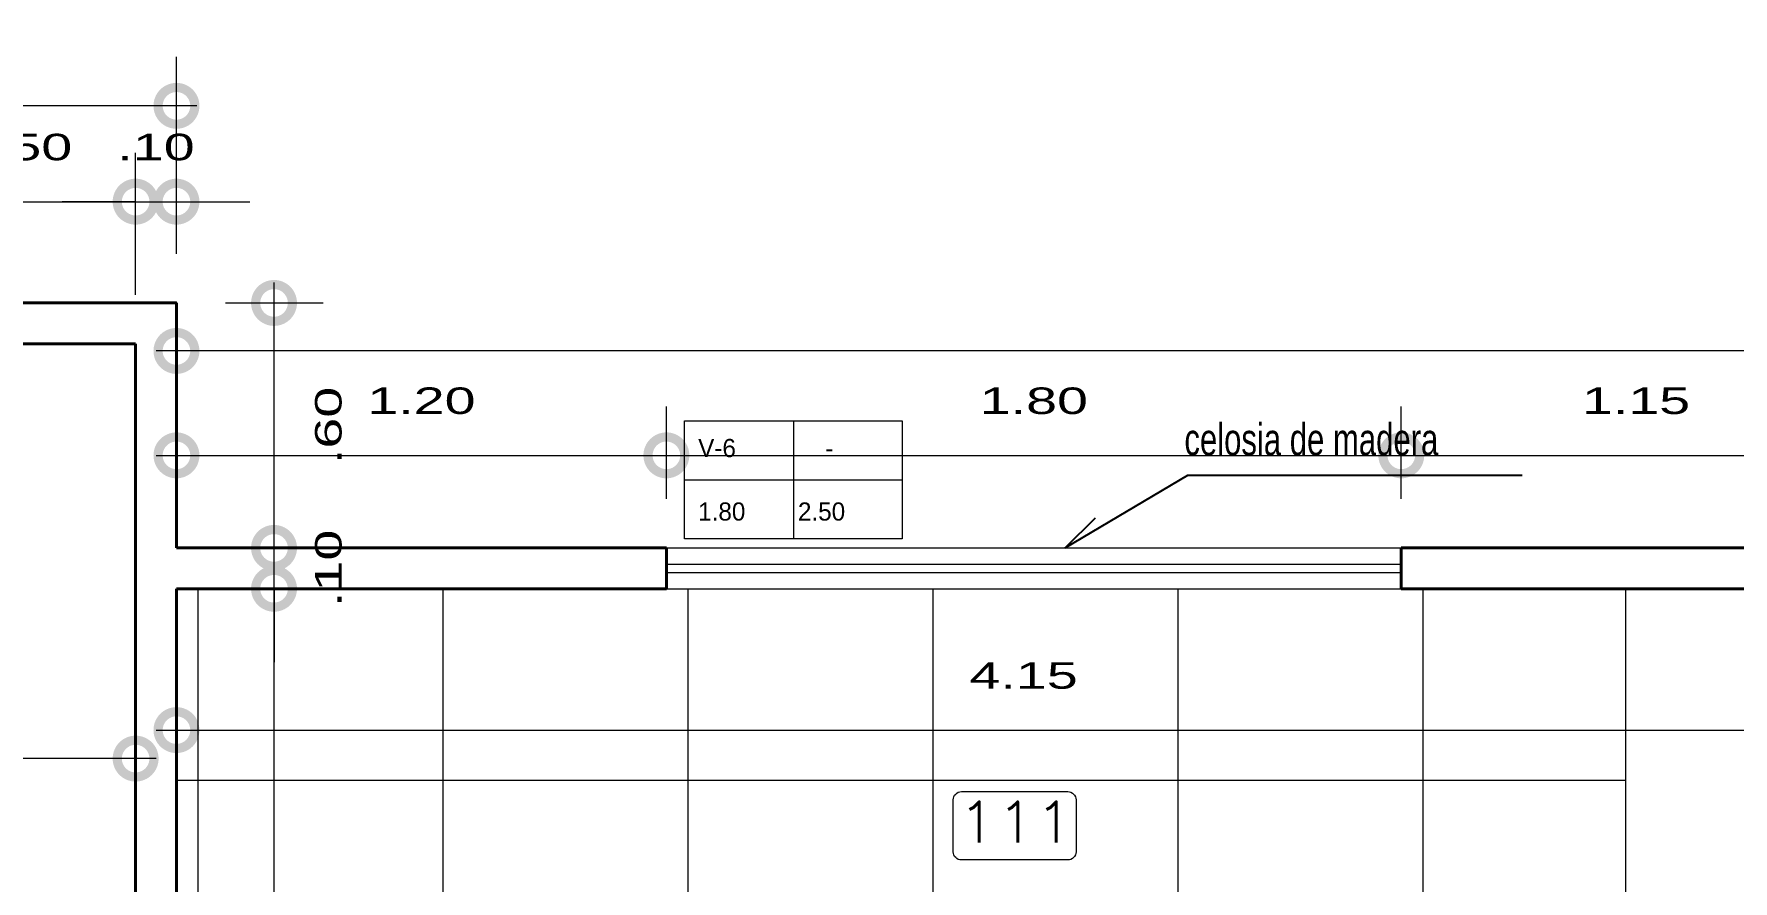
# Model space of a CAD drawing. Header units: inches. Extents: x 155.3 to 248.5, y 20.6 to 88.6.
# Drawn here: x 168.959 to 173.121, y 78.353 to 80.428 of the extents above; entities that cross this region are included whole.
import ezdxf
from ezdxf.enums import TextEntityAlignment as Align

# ---------------------------------------------------------------- set-up
doc = ezdxf.new("R2010")
doc.units = ezdxf.units.IN
doc.header["$MEASUREMENT"] = 0
doc.linetypes.add('CONTINUA', pattern=[0])
for name, color, linetype in [('COTAS', 252, 'Continuous'), ('MURO', 7, 'Continuous'), ('PUERTAS', 23, 'Continuous'), ('TEXTOS PLANTA', 7, 'Continuous'), ('TEXTURAS', 251, 'Continuous')]:
    doc.layers.add(name, color=color, linetype=linetype)
doc.styles.add('Celso', font='swissel.ttf', dxfattribs={"width": 1.5})
doc.styles.add('ROMANS', font='romans', dxfattribs={"width": 1.1, "height": 1})
doc.styles.get("Standard").update_dxf_attribs({"font": 'arial.ttf'})
doc.dimstyles.new('PLANTA 1-50', dxfattribs={"dimtxt": 0.065, "dimasz": 0.18, "dimexe": 0.12, "dimexo": 0.12, "dimgap": 0.1, "dimtad": 2, "dimzin": 4, "dimdsep": 46, "dimtxsty": 'Celso', "dimblk": 'DOTSMALL', "dimcen": 0.065, "dimdle": 0.05, "dimclrd": 14, "dimclre": 251, "dimclrt": 256, "dimaunit": 1, "dimadec": 4, "dimazin": 1, "dimtfac": 1, "dimtix": 1, "dimtmove": 0, "dimatfit": 3, "dimldrblk": 'DOTSMALL', "dimfxl": 1, "dimlwd": 9, "dimlwe": 9, "dimarcsym": 0})

# ---------------------------------------------------------------- blocks, each defined once
blk = doc.blocks.new('_DotSmall')
at = {"color": 0, "linetype": 'ByBlock', "lineweight": 0, "const_width": 0.5}
blk.add_lwpolyline([(-0.0625, 0, 1), (0.0625, 0, 1)], format="xyb", close=True, dxfattribs=at)
blk = doc.blocks.new('*D41')
at = {"layer": 'COTAS', "color": 14, "linetype": 'CONTINUA', "lineweight": 9, "transparency": 16777216}
blk.add_line((169.5474, 77.1189), (169.5474, 79.1189), dxfattribs=at)
at = {"layer": 'COTAS', "color": 251, "linetype": 'Continuous', "lineweight": 9, "transparency": 16777216}
blk.add_line((169.4284, 79.0689), (169.6674, 79.0689), dxfattribs=at)
at = {"layer": 'COTAS', "color": 251, "linetype": 'CONTINUA', "lineweight": 9, "transparency": 16777216}
blk.add_line((169.4284, 77.1689), (169.6674, 77.1689), dxfattribs=at)
at = {"layer": 'Defpoints', "color": 0, "lineweight": 0, "transparency": 16777216}
for p in [(169.3084, 79.0689), (169.5474, 79.0689), (169.3084, 77.1689)]:
    blk.add_point(p, dxfattribs=at)
at = {"layer": 'COTAS', "color": 14, "lineweight": 9, "transparency": 16777216, "xscale": 0.18, "yscale": 0.18, "zscale": 0.18}
for p, rotation in [((169.5474, 79.0689), 90), ((169.5474, 77.1689), 270)]:
    blk.add_blockref('_DotSmall', p, dxfattribs=dict(at, rotation=rotation))
at = {"layer": 'COTAS', "lineweight": 0, "transparency": 16777216, "insert": (169.6808, 78.1189), "char_height": 0.065, "attachment_point": 5, "rotation": 90, "style": 'Celso'}
blk.add_mtext('1.90', dxfattribs=at)
blk = doc.blocks.new('*D42')
at = {"layer": 'COTAS', "color": 14, "linetype": 'CONTINUA', "lineweight": 9, "transparency": 16777216}
for p, q in [((169.5474, 79.1689), (169.5474, 79.3489)), ((169.5474, 79.0689), (169.5474, 79.1689)), ((169.5474, 79.0689), (169.5474, 78.8889))]:
    blk.add_line(p, q, dxfattribs=at)
at = {"layer": 'COTAS', "color": 251, "linetype": 'Continuous', "lineweight": 9, "transparency": 16777216}
blk.add_line((169.4284, 79.1689), (169.6674, 79.1689), dxfattribs=at)
at = {"layer": 'COTAS', "color": 251, "linetype": 'CONTINUA', "lineweight": 9, "transparency": 16777216}
blk.add_line((169.4284, 79.0689), (169.6674, 79.0689), dxfattribs=at)
at = {"layer": 'Defpoints', "color": 0, "lineweight": 0, "transparency": 16777216}
for p in [(169.3084, 79.1689), (169.5474, 79.1689), (169.3084, 79.0689)]:
    blk.add_point(p, dxfattribs=at)
at = {"layer": 'COTAS', "color": 14, "lineweight": 9, "transparency": 16777216, "xscale": 0.18, "yscale": 0.18, "zscale": 0.18}
for p, rotation in [((169.5474, 79.1689), 270), ((169.5474, 79.0689), 90)]:
    blk.add_blockref('_DotSmall', p, dxfattribs=dict(at, rotation=rotation))
at = {"layer": 'COTAS', "lineweight": 0, "transparency": 16777216, "insert": (169.6808, 79.1189), "char_height": 0.065, "attachment_point": 5, "rotation": 90, "style": 'Celso'}
blk.add_mtext('.10', dxfattribs=at)
blk = doc.blocks.new('*D43')
at = {"layer": 'COTAS', "color": 14, "linetype": 'CONTINUA', "lineweight": 9, "transparency": 16777216}
blk.add_line((169.5474, 79.1189), (169.5474, 79.8189), dxfattribs=at)
at = {"layer": 'COTAS', "color": 251, "linetype": 'Continuous', "lineweight": 9, "transparency": 16777216}
blk.add_line((169.4284, 79.7689), (169.6674, 79.7689), dxfattribs=at)
at = {"layer": 'COTAS', "color": 251, "linetype": 'CONTINUA', "lineweight": 9, "transparency": 16777216}
blk.add_line((169.4284, 79.1689), (169.6674, 79.1689), dxfattribs=at)
at = {"layer": 'Defpoints', "color": 0, "lineweight": 0, "transparency": 16777216}
for p in [(169.3084, 79.7689), (169.5474, 79.7689), (169.3084, 79.1689)]:
    blk.add_point(p, dxfattribs=at)
at = {"layer": 'COTAS', "color": 14, "lineweight": 9, "transparency": 16777216, "xscale": 0.18, "yscale": 0.18, "zscale": 0.18}
for p, rotation in [((169.5474, 79.7689), 90), ((169.5474, 79.1689), 270)]:
    blk.add_blockref('_DotSmall', p, dxfattribs=dict(at, rotation=rotation))
at = {"layer": 'COTAS', "lineweight": 0, "transparency": 16777216, "insert": (169.6808, 79.4689), "char_height": 0.065, "attachment_point": 5, "rotation": 90, "style": 'Celso'}
blk.add_mtext('.60', dxfattribs=at)
blk = doc.blocks.new('*D60')
at = {"layer": 'COTAS', "color": 251, "linetype": 'CONTINUA', "lineweight": 9, "transparency": 16777216}
blk.add_line((168.7084, 79.8889), (168.7084, 80.1369), dxfattribs=at)
at = {"layer": 'COTAS', "color": 251, "linetype": 'Continuous', "lineweight": 9, "transparency": 16777216}
blk.add_line((169.2084, 79.7889), (169.2084, 80.1369), dxfattribs=at)
at = {"layer": 'COTAS', "color": 14, "linetype": 'CONTINUA', "lineweight": 9, "transparency": 16777216}
blk.add_line((168.6584, 80.0169), (169.2584, 80.0169), dxfattribs=at)
at = {"layer": 'Defpoints', "color": 0, "lineweight": 0, "transparency": 16777216}
for p in [(169.2084, 80.0169), (168.7084, 79.7689), (169.2084, 79.6689)]:
    blk.add_point(p, dxfattribs=at)
at = {"layer": 'COTAS', "color": 14, "lineweight": 9, "transparency": 16777216, "xscale": 0.18, "yscale": 0.18, "zscale": 0.18, "rotation": 180}
blk.add_blockref('_DotSmall', (168.7084, 80.0169), dxfattribs=at)
at = {"layer": 'COTAS', "color": 14, "lineweight": 9, "transparency": 16777216, "xscale": 0.18, "yscale": 0.18, "zscale": 0.18}
blk.add_blockref('_DotSmall', (169.2084, 80.0169), dxfattribs=at)
at = {"layer": 'COTAS', "lineweight": 0, "transparency": 16777216, "insert": (168.9584, 80.1503), "char_height": 0.065, "attachment_point": 5, "style": 'Celso'}
blk.add_mtext('.50', dxfattribs=at)
blk = doc.blocks.new('*D61')
at = {"layer": 'COTAS', "color": 251, "linetype": 'CONTINUA', "lineweight": 9, "transparency": 16777216}
blk.add_line((169.2084, 79.7889), (169.2084, 80.1369), dxfattribs=at)
at = {"layer": 'COTAS', "color": 251, "linetype": 'Continuous', "lineweight": 9, "transparency": 16777216}
blk.add_line((169.3084, 79.8889), (169.3084, 80.1369), dxfattribs=at)
at = {"layer": 'COTAS', "color": 14, "linetype": 'CONTINUA', "lineweight": 9, "transparency": 16777216}
for p, q in [((169.2084, 80.0169), (169.0284, 80.0169)), ((169.2084, 80.0169), (169.3084, 80.0169)), ((169.3084, 80.0169), (169.4884, 80.0169))]:
    blk.add_line(p, q, dxfattribs=at)
at = {"layer": 'Defpoints', "color": 0, "lineweight": 0, "transparency": 16777216}
for p in [(169.3084, 80.0169), (169.3084, 79.7689), (169.2084, 79.6689)]:
    blk.add_point(p, dxfattribs=at)
at = {"layer": 'COTAS', "color": 14, "lineweight": 9, "transparency": 16777216, "xscale": 0.18, "yscale": 0.18, "zscale": 0.18}
blk.add_blockref('_DotSmall', (169.2084, 80.0169), dxfattribs=at)
at = {"layer": 'COTAS', "color": 14, "lineweight": 9, "transparency": 16777216, "xscale": 0.18, "yscale": 0.18, "zscale": 0.18, "rotation": 180}
blk.add_blockref('_DotSmall', (169.3084, 80.0169), dxfattribs=at)
at = {"layer": 'COTAS', "lineweight": 0, "transparency": 16777216, "insert": (169.2584, 80.1503), "char_height": 0.065, "attachment_point": 5, "style": 'Celso'}
blk.add_mtext('.10', dxfattribs=at)
blk = doc.blocks.new('*D62')
at = {"layer": 'COTAS', "color": 251, "linetype": 'CONTINUA', "lineweight": 9, "transparency": 16777216}
blk.add_line((169.3084, 79.2889), (169.3084, 79.5156), dxfattribs=at)
at = {"layer": 'COTAS', "color": 251, "linetype": 'Continuous', "lineweight": 9, "transparency": 16777216}
blk.add_line((170.5084, 79.2889), (170.5084, 79.5156), dxfattribs=at)
at = {"layer": 'COTAS', "color": 14, "linetype": 'CONTINUA', "lineweight": 9, "transparency": 16777216}
blk.add_line((169.2584, 79.3956), (170.5584, 79.3956), dxfattribs=at)
at = {"layer": 'Defpoints', "color": 0, "lineweight": 0, "transparency": 16777216}
for p in [(170.5084, 79.3956), (169.3084, 79.1689), (170.5084, 79.1689)]:
    blk.add_point(p, dxfattribs=at)
at = {"layer": 'COTAS', "color": 14, "lineweight": 9, "transparency": 16777216, "xscale": 0.18, "yscale": 0.18, "zscale": 0.18, "rotation": 180}
blk.add_blockref('_DotSmall', (169.3084, 79.3956), dxfattribs=at)
at = {"layer": 'COTAS', "color": 14, "lineweight": 9, "transparency": 16777216, "xscale": 0.18, "yscale": 0.18, "zscale": 0.18}
blk.add_blockref('_DotSmall', (170.5084, 79.3956), dxfattribs=at)
at = {"layer": 'COTAS', "lineweight": 0, "transparency": 16777216, "insert": (169.9084, 79.529), "char_height": 0.065, "attachment_point": 5, "style": 'Celso'}
blk.add_mtext('1.20', dxfattribs=at)
blk = doc.blocks.new('*D63')
at = {"layer": 'COTAS', "color": 251, "linetype": 'CONTINUA', "lineweight": 9, "transparency": 16777216}
blk.add_line((170.5084, 79.2889), (170.5084, 79.5156), dxfattribs=at)
at = {"layer": 'COTAS', "color": 251, "linetype": 'Continuous', "lineweight": 9, "transparency": 16777216}
blk.add_line((172.3084, 79.2889), (172.3084, 79.5156), dxfattribs=at)
at = {"layer": 'COTAS', "color": 14, "linetype": 'CONTINUA', "lineweight": 9, "transparency": 16777216}
blk.add_line((170.4584, 79.3956), (172.3584, 79.3956), dxfattribs=at)
at = {"layer": 'Defpoints', "color": 0, "lineweight": 0, "transparency": 16777216}
for p in [(172.3084, 79.3956), (170.5084, 79.1689), (172.3084, 79.1689)]:
    blk.add_point(p, dxfattribs=at)
at = {"layer": 'COTAS', "color": 14, "lineweight": 9, "transparency": 16777216, "xscale": 0.18, "yscale": 0.18, "zscale": 0.18, "rotation": 180}
blk.add_blockref('_DotSmall', (170.5084, 79.3956), dxfattribs=at)
at = {"layer": 'COTAS', "color": 14, "lineweight": 9, "transparency": 16777216, "xscale": 0.18, "yscale": 0.18, "zscale": 0.18}
blk.add_blockref('_DotSmall', (172.3084, 79.3956), dxfattribs=at)
at = {"layer": 'COTAS', "lineweight": 0, "transparency": 16777216, "insert": (171.4084, 79.5289), "char_height": 0.065, "attachment_point": 5, "style": 'Celso'}
blk.add_mtext('1.80', dxfattribs=at)
blk = doc.blocks.new('*D64')
at = {"layer": 'COTAS', "color": 251, "linetype": 'CONTINUA', "lineweight": 9, "transparency": 16777216}
blk.add_line((172.3084, 79.2889), (172.3084, 79.5156), dxfattribs=at)
at = {"layer": 'COTAS', "color": 251, "linetype": 'Continuous', "lineweight": 9, "transparency": 16777216}
blk.add_line((173.4584, 79.1889), (173.4584, 79.5156), dxfattribs=at)
at = {"layer": 'COTAS', "color": 14, "linetype": 'CONTINUA', "lineweight": 9, "transparency": 16777216}
blk.add_line((172.2584, 79.3956), (173.5084, 79.3956), dxfattribs=at)
at = {"layer": 'Defpoints', "color": 0, "lineweight": 0, "transparency": 16777216}
for p in [(173.4584, 79.3956), (172.3084, 79.1689), (173.4584, 79.0689)]:
    blk.add_point(p, dxfattribs=at)
at = {"layer": 'COTAS', "color": 14, "lineweight": 9, "transparency": 16777216, "xscale": 0.18, "yscale": 0.18, "zscale": 0.18, "rotation": 180}
blk.add_blockref('_DotSmall', (172.3084, 79.3956), dxfattribs=at)
at = {"layer": 'COTAS', "color": 14, "lineweight": 9, "transparency": 16777216, "xscale": 0.18, "yscale": 0.18, "zscale": 0.18}
blk.add_blockref('_DotSmall', (173.4584, 79.3956), dxfattribs=at)
at = {"layer": 'COTAS', "lineweight": 0, "transparency": 16777216, "insert": (172.8834, 79.5289), "char_height": 0.065, "attachment_point": 5, "style": 'Celso'}
blk.add_mtext('1.15', dxfattribs=at)
blk = doc.blocks.new('*D85')
at = {"layer": 'COTAS', "color": 251, "linetype": 'Continuous', "lineweight": 9, "transparency": 16777216}
blk.add_line((169.3084, 79.2889), (169.3084, 79.7713), dxfattribs=at)
at = {"layer": 'COTAS', "color": 251, "linetype": 'CONTINUA', "lineweight": 9, "transparency": 16777216}
blk.add_line((177.707, 79.2889), (177.707, 79.7713), dxfattribs=at)
at = {"layer": 'COTAS', "color": 14, "linetype": 'CONTINUA', "lineweight": 9, "transparency": 16777216}
blk.add_line((177.757, 79.6513), (169.2584, 79.6513), dxfattribs=at)
at = {"layer": 'Defpoints', "color": 0, "lineweight": 0, "transparency": 16777216}
for p in [(169.3084, 79.6513), (169.3084, 79.1689), (177.707, 79.1689)]:
    blk.add_point(p, dxfattribs=at)
at = {"layer": 'COTAS', "color": 14, "lineweight": 9, "transparency": 16777216, "xscale": 0.18, "yscale": 0.18, "zscale": 0.18, "rotation": 180}
blk.add_blockref('_DotSmall', (169.3084, 79.6513), dxfattribs=at)
at = {"layer": 'COTAS', "color": 14, "lineweight": 9, "transparency": 16777216, "xscale": 0.18, "yscale": 0.18, "zscale": 0.18}
blk.add_blockref('_DotSmall', (177.707, 79.6513), dxfattribs=at)
at = {"layer": 'COTAS', "lineweight": 0, "transparency": 16777216, "insert": (173.5077, 79.7846), "char_height": 0.065, "attachment_point": 5, "style": 'Celso'}
blk.add_mtext('8.40', dxfattribs=at)
blk = doc.blocks.new('*D86')
at = {"layer": 'COTAS', "color": 251, "linetype": 'Continuous', "lineweight": 9, "transparency": 16777216}
blk.add_line((165.7084, 79.8889), (165.7084, 80.3716), dxfattribs=at)
at = {"layer": 'COTAS', "color": 251, "linetype": 'CONTINUA', "lineweight": 9, "transparency": 16777216}
blk.add_line((169.3084, 79.8889), (169.3084, 80.3716), dxfattribs=at)
at = {"layer": 'COTAS', "color": 14, "linetype": 'CONTINUA', "lineweight": 9, "transparency": 16777216}
blk.add_line((169.3584, 80.2516), (165.6584, 80.2516), dxfattribs=at)
at = {"layer": 'Defpoints', "color": 0, "lineweight": 0, "transparency": 16777216}
for p in [(165.7084, 80.2516), (165.7084, 79.7689), (169.3084, 79.7689)]:
    blk.add_point(p, dxfattribs=at)
at = {"layer": 'COTAS', "color": 14, "lineweight": 9, "transparency": 16777216, "xscale": 0.18, "yscale": 0.18, "zscale": 0.18, "rotation": 180}
blk.add_blockref('_DotSmall', (165.7084, 80.2516), dxfattribs=at)
at = {"layer": 'COTAS', "color": 14, "lineweight": 9, "transparency": 16777216, "xscale": 0.18, "yscale": 0.18, "zscale": 0.18}
blk.add_blockref('_DotSmall', (169.3084, 80.2516), dxfattribs=at)
at = {"layer": 'COTAS', "lineweight": 0, "transparency": 16777216, "insert": (167.5084, 80.3849), "char_height": 0.065, "attachment_point": 5, "style": 'Celso'}
blk.add_mtext('3.60', dxfattribs=at)
blk = doc.blocks.new('*D244')
at = {"layer": 'COTAS', "color": 251, "linetype": 'Continuous', "lineweight": 9, "transparency": 16777216}
blk.add_line((165.7084, 78.5389), (165.7084, 78.7729), dxfattribs=at)
at = {"layer": 'COTAS', "color": 251, "linetype": 'CONTINUA', "lineweight": 9, "transparency": 16777216}
blk.add_line((169.2084, 78.5389), (169.2084, 78.7729), dxfattribs=at)
at = {"layer": 'COTAS', "color": 14, "linetype": 'CONTINUA', "lineweight": 9, "transparency": 16777216}
blk.add_line((169.2584, 78.6529), (165.6584, 78.6529), dxfattribs=at)
at = {"layer": 'Defpoints', "color": 0, "lineweight": 0, "transparency": 16777216}
for p in [(165.7084, 78.6529), (165.7084, 78.4189), (169.2084, 78.4189)]:
    blk.add_point(p, dxfattribs=at)
at = {"layer": 'COTAS', "color": 14, "lineweight": 9, "transparency": 16777216, "xscale": 0.18, "yscale": 0.18, "zscale": 0.18, "rotation": 180}
blk.add_blockref('_DotSmall', (165.7084, 78.6529), dxfattribs=at)
at = {"layer": 'COTAS', "color": 14, "lineweight": 9, "transparency": 16777216, "xscale": 0.18, "yscale": 0.18, "zscale": 0.18}
blk.add_blockref('_DotSmall', (169.2084, 78.6529), dxfattribs=at)
at = {"layer": 'COTAS', "lineweight": 0, "transparency": 16777216, "insert": (167.4584, 78.7863), "char_height": 0.065, "attachment_point": 5, "style": 'Celso'}
blk.add_mtext('3.50', dxfattribs=at)
blk = doc.blocks.new('*D249')
at = {"layer": 'COTAS', "color": 251, "linetype": 'CONTINUA', "lineweight": 9, "transparency": 16777216}
blk.add_line((169.3084, 78.2389), (169.3084, 78.8427), dxfattribs=at)
at = {"layer": 'COTAS', "color": 251, "linetype": 'Continuous', "lineweight": 9, "transparency": 16777216}
blk.add_line((173.4584, 78.2389), (173.4584, 78.8427), dxfattribs=at)
at = {"layer": 'COTAS', "color": 14, "linetype": 'CONTINUA', "lineweight": 9, "transparency": 16777216}
blk.add_line((169.2584, 78.7227), (173.5084, 78.7227), dxfattribs=at)
at = {"layer": 'Defpoints', "color": 0, "lineweight": 0, "transparency": 16777216}
for p in [(173.4584, 78.7227), (169.3084, 78.1189), (173.4584, 78.1189)]:
    blk.add_point(p, dxfattribs=at)
at = {"layer": 'COTAS', "color": 14, "lineweight": 9, "transparency": 16777216, "xscale": 0.18, "yscale": 0.18, "zscale": 0.18, "rotation": 180}
blk.add_blockref('_DotSmall', (169.3084, 78.7227), dxfattribs=at)
at = {"layer": 'COTAS', "color": 14, "lineweight": 9, "transparency": 16777216, "xscale": 0.18, "yscale": 0.18, "zscale": 0.18}
blk.add_blockref('_DotSmall', (173.4584, 78.7227), dxfattribs=at)
at = {"layer": 'COTAS', "lineweight": 0, "transparency": 16777216, "insert": (171.3834, 78.8561), "char_height": 0.065, "attachment_point": 5, "style": 'Celso'}
blk.add_mtext('4.15', dxfattribs=at)

msp = doc.modelspace()

# ---------------------------------------------------------------- hatches: boundary and pattern name
at = {"layer": 'TEXTURAS', "lineweight": 0}
h = msp.add_hatch(dxfattribs=at)
h.set_pattern_fill('_USER', color=251, scale=0.6, angle=90, style=0, double=1, pattern_type=0)
h.set_pattern_definition([(90, (0.7612, 0), (-0.6, 4e-17), []), (180, (0.7612, 0), (-7e-17, -0.6), [])])
h.paths.add_polyline_path([(172.8584, 79.0689), (172.3084, 79.0689), (170.5084, 79.0689), (169.3084, 79.0689), (169.3084, 77.2889), (169.3364, 77.2889), (169.3364, 77.9809), (169.3764, 77.9809, -0.375448), (170.0804, 77.2889), (170.1084, 77.2889), (170.1084, 77.2689), (171.3084, 77.2689), (171.4084, 77.2689), (171.4469, 77.2633), (171.4469, 77.2388), (171.4329, 77.2388), (171.4329, 77.2244), (172.0839, 77.2244), (172.0839, 77.2388), (172.0699, 77.2388), (172.0699, 77.2633), (172.1084, 77.2633), (172.1084, 77.2689), (172.8084, 77.2689), (172.8584, 77.2689)])
h.paths.add_polyline_path([(171.135, 77.8799, -1), (171.0258, 77.8799, -1)], flags=16)
h.paths.add_polyline_path([(171.5117, 78.4246, -0.414214), (171.4917, 78.4046), (171.2311, 78.4046, -0.414214), (171.2111, 78.4246), (171.2111, 78.552, -0.414214), (171.2311, 78.572), (171.4917, 78.572, -0.414214), (171.5117, 78.552)], flags=16)
h.paths.add_polyline_path([(169.3764, 77.9809), (169.3764, 77.9409), (169.4004, 77.9409, -0.799884), (169.4537, 77.9289, -0.799884), (169.4004, 77.9169), (169.3764, 77.9169), (169.3764, 77.2369), (169.3364, 77.2369), (169.3364, 77.2189), (170.0804, 77.2189), (170.0804, 77.2889, 0.375448)])
h.paths.add_polyline_path([(172.4037, 77.4361), (172.5343, 77.4361), (172.5343, 77.5442), (172.4037, 77.5442)], flags=24)
h.paths.add_polyline_path([(172.4108, 77.5918), (172.5741, 77.5918), (172.5741, 77.7269), (172.4108, 77.7269)], flags=24)
h.paths.add_polyline_path([(170.3481, 77.4584), (170.4787, 77.4584), (170.4787, 77.5664), (170.3481, 77.5664)], flags=24)
h.paths.add_polyline_path([(170.0926, 77.4584), (170.233, 77.4584), (170.233, 77.5664), (170.0926, 77.5664)], flags=24)
h.paths.add_polyline_path([(170.3592, 77.6139), (170.4898, 77.6139), (170.4898, 77.722), (170.3592, 77.722)], flags=24)
h.paths.add_polyline_path([(170.0929, 77.6139), (170.2184, 77.6139), (170.2184, 77.722), (170.0929, 77.722)], flags=24)
h.paths.add_polyline_path([(172.151, 77.4361), (172.3013, 77.4361), (172.3013, 77.5442), (172.151, 77.5442)], flags=24)
h.paths.add_polyline_path([(172.1335, 77.5918), (172.2904, 77.5918), (172.2904, 77.7269), (172.1335, 77.7269)], flags=24)
h.paths.add_polyline_path([(171.2214, 78.4221), (171.5071, 78.4221), (171.5071, 78.5721), (171.2214, 78.5721)], flags=24)

# ---------------------------------------------------------------- linework, layer by layer
msp.add_lwpolyline([(171.5583, 79.2419), (171.4853, 79.1689), (171.7853, 79.3473), (172.6042, 79.3473)])
at = {"layer": 'MURO', "color": 7, "lineweight": 40}
for p, q in [((168.7084, 79.7689), (169.3084, 79.7689)), ((169.3084, 79.1689), (169.3084, 79.7689)), ((168.7084, 79.6689), (169.2084, 79.6689)), ((169.2084, 77.1689), (169.2084, 79.6689)), ((169.3084, 79.1689), (170.5084, 79.1689)), ((170.5084, 79.0689), (170.5084, 79.1689)), ((172.3084, 79.0689), (172.3084, 79.1689)), ((172.3084, 79.1689), (174.7084, 79.1689)), ((169.3084, 79.0689), (170.5084, 79.0689)), ((169.3084, 77.1689), (169.3084, 79.0689)), ((172.3084, 79.0689), (173.4584, 79.0689))]:
    msp.add_line(p, q, dxfattribs=at)
at = {"layer": 'PUERTAS', "lineweight": 0}
for p, q in [((170.5084, 79.1689), (172.3084, 79.1689)), ((170.5084, 79.1289), (172.3084, 79.1289)), ((170.5084, 79.1089), (172.3084, 79.1089)), ((170.5084, 79.0689), (172.3084, 79.0689))]:
    msp.add_line(p, q, dxfattribs=at)
at = {"layer": 'TEXTOS PLANTA', "color": 7, "lineweight": 9}
for points in [[(170.5529, 79.48), (171.0862, 79.48), (171.0862, 79.1911), (170.5529, 79.1911), (170.5529, 79.48)], [(170.8195, 79.48), (170.8195, 79.1911)], [(170.5529, 79.3356), (171.0862, 79.3356)]]:
    msp.add_lwpolyline(points, dxfattribs=at)
msp.add_lwpolyline([(171.2311, 78.572), (171.4917, 78.572, -0.414214), (171.5117, 78.552), (171.5117, 78.4246, -0.414214), (171.4917, 78.4046), (171.2311, 78.4046, -0.414214), (171.2111, 78.4246), (171.2111, 78.552, -0.414214)], format="xyb", close=True, dxfattribs=at)
at = {"layer": 'TEXTURAS', "color": 251, "lineweight": 0}
msp.add_line((172.8584, 77.2689), (172.8584, 79.0689), dxfattribs=at)

# ---------------------------------------------------------------- texts
at = {"width": 0.7}
msp.add_text('celosia de madera', height=0.077838, dxfattribs=at).set_placement((171.7772, 79.3959))
at = {"layer": 'TEXTOS PLANTA', "color": 7, "lineweight": 9, "style": 'ROMANS', "width": 1.1}
msp.add_text('111', height=0.1, dxfattribs=at).set_placement((171.3642, 78.4971), align=Align.MIDDLE_CENTER)
at = {"layer": 'TEXTOS PLANTA', "color": 7, "lineweight": 9, "char_height": 0.044444, "attachment_point": 4}
for s, insert, width in [('{\\fComic Sans MS|b0|i0|c1|p15;V-6}', (170.5862, 79.4133), 0.244444), ('{\\fComic Sans MS|b0|i0|c1|p15;-}', (170.8973, 79.4133), 0.077778), ('{\\fComic Sans MS|b0|i0|c1|p15;1.80}', (170.5862, 79.2578), 0.322222), ('{\\fComic Sans MS|b0|i0|c1|p15;2.50}', (170.8306, 79.2578), 0.322222)]:
    msp.add_mtext(s, dxfattribs=dict(at, insert=insert, width=width))

# ---------------------------------------------------------------- dimensions: what is measured, and where the dimension line sits
at = {"layer": 'COTAS', "lineweight": 0}
for base, p1, p2, picture, middle in [((165.7084, 80.2516), (169.3084, 79.7689), (165.7084, 79.7689), '*D86', (167.5084, 80.3849)), ((169.3084, 79.6513), (177.707, 79.1689), (169.3084, 79.1689), '*D85', (173.5077, 79.7846)), ((170.5084, 79.3956), (169.3084, 79.1689), (170.5084, 79.1689), '*D62', (169.9084, 79.529)), ((173.4584, 78.7227), (169.3084, 78.1189), (173.4584, 78.1189), '*D249', (171.3834, 78.8561)), ((165.7084, 78.6529), (169.2084, 78.4189), (165.7084, 78.4189), '*D244', (167.4584, 78.7863))]:
    dim = msp.add_linear_dim(base=base, p1=p1, p2=p2, dimstyle='PLANTA 1-50', dxfattribs=at)
    dim.commit()
    dim.dimension.update_dxf_attribs({"geometry": picture, "text_midpoint": middle})
for base, p1, p2, picture, middle in [((169.2084, 80.0169), (168.7084, 79.7689), (169.2084, 79.6689), '*D60', (168.9584, 80.1503)), ((169.3084, 80.0169), (169.2084, 79.6689), (169.3084, 79.7689), '*D61', (169.2584, 80.1503)), ((172.3084, 79.3956), (170.5084, 79.1689), (172.3084, 79.1689), '*D63', (171.4084, 79.5289)), ((173.4584, 79.3956), (172.3084, 79.1689), (173.4584, 79.0689), '*D64', (172.8834, 79.5289))]:
    dim = msp.add_linear_dim(base=base, p1=p1, p2=p2, dimstyle='PLANTA 1-50', override={"dimtmove": 1}, dxfattribs=at)
    dim.commit()
    dim.dimension.update_dxf_attribs({"geometry": picture, "text_midpoint": middle})
for base, p1, p2, picture, middle in [((169.5474, 79.7689), (169.3084, 79.1689), (169.3084, 79.7689), '*D43', (169.6808, 79.4689)), ((169.5474, 79.1689), (169.3084, 79.0689), (169.3084, 79.1689), '*D42', (169.6808, 79.1189)), ((169.5474, 79.0689), (169.3084, 77.1689), (169.3084, 79.0689), '*D41', (169.6808, 78.1189))]:
    dim = msp.add_linear_dim(base=base, p1=p1, p2=p2, angle=90, dimstyle='PLANTA 1-50', override={"dimtmove": 1}, dxfattribs=at)
    dim.commit()
    dim.dimension.update_dxf_attribs({"geometry": picture, "text_midpoint": middle})

doc.saveas('drawing.dxf')
